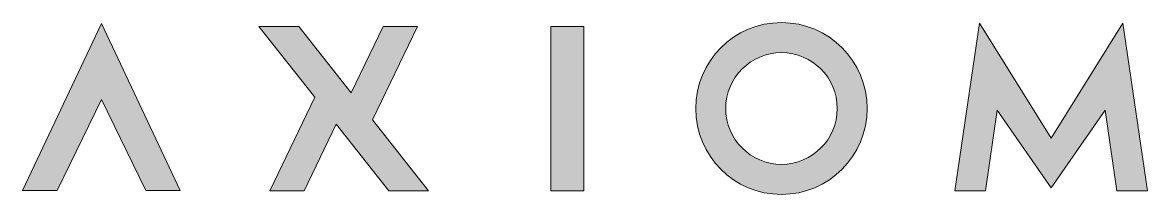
# Model space of a CAD drawing. Header units: inches. Extents: x 12 to 287, y -96 to -55.
import ezdxf

# ---------------------------------------------------------------- set-up
doc = ezdxf.new("R2010")
doc.units = ezdxf.units.IN
doc.header["$MEASUREMENT"] = 0
doc.layers.add('Ebene 1', color=7, linetype='Continuous')

# ---------------------------------------------------------------- blocks, each defined once
blk = doc.blocks.new('block 2')
at = {"layer": 'Ebene 1'}
h = blk.add_hatch(color=252, dxfattribs=at)
h.dxf.hatch_style = 2
h.paths.add_polyline_path([(31.65, -73.25), (42.49, -95.53), (50.95, -95.53), (31.66, -54.76), (12.36, -95.53), (20.81, -95.53)])
h = blk.add_hatch(color=21, dxfattribs=at)
h.dxf.hatch_style = 2
edge = h.paths.add_edge_path()
edge.add_spline(control_points=[(197.97, -61.85), (190.45, -61.85), (184.33, -67.96), (184.33, -75.48), (184.33, -83), (190.45, -89.12), (197.97, -89.12), (205.49, -89.12), (211.61, -83), (211.61, -75.48), (211.61, -67.96), (205.49, -61.85), (197.97, -61.85)], knot_values=[0, 0, 0, 0, 0.352778, 0.352778, 0.352778, 0.705556, 0.705556, 0.705556, 1.058333, 1.058333, 1.058333, 1.411111, 1.411111, 1.411111, 1.411111], degree=3, periodic=0)
edge.add_line((197.97, -61.85), (197.97, -61.85))
edge = h.paths.add_edge_path()
edge.add_spline(control_points=[(197.97, -96.45), (186.41, -96.45), (177, -87.05), (177, -75.48), (177, -63.92), (186.41, -54.52), (197.97, -54.52), (209.53, -54.52), (218.93, -63.92), (218.93, -75.48), (218.93, -87.05), (209.53, -96.45), (197.97, -96.45)], knot_values=[0, 0, 0, 0, 0.352778, 0.352778, 0.352778, 0.705556, 0.705556, 0.705556, 1.058333, 1.058333, 1.058333, 1.411111, 1.411111, 1.411111, 1.411111], degree=3, periodic=0)
edge.add_line((197.97, -96.45), (197.97, -96.45))
h = blk.add_hatch(color=252, dxfattribs=at)
h.dxf.hatch_style = 2
h.paths.add_polyline_path([(281.48, -54.68), (263.94, -82.7), (246.4, -54.68), (240.39, -95.54), (247.85, -95.54), (250.72, -75.87), (263.94, -94.85), (277.16, -75.87), (280.03, -95.54), (287.49, -95.54)])
h = blk.add_hatch(color=252, dxfattribs=at)
h.dxf.hatch_style = 2
h.paths.add_polyline_path([(111.66, -95.54), (97.98, -78.29), (108.98, -55.47), (100.56, -55.47), (92.75, -71.68), (79.9, -55.47), (70.19, -55.47), (83.86, -72.72), (72.86, -95.54), (81.28, -95.54), (89.09, -79.32), (101.95, -95.54)])
h = blk.add_hatch(color=252, dxfattribs=at)
h.dxf.hatch_style = 2
h.paths.add_polyline_path([(141.57, -95.54), (149.65, -95.54), (149.65, -55.48), (141.57, -55.48)])
at = {"layer": 'Ebene 1', "lineweight": 0}
for points in [[(31.65, -73.25), (42.49, -95.53), (50.95, -95.53), (31.66, -54.76), (12.36, -95.53), (20.81, -95.53), (31.65, -73.25), (31.65, -73.25)], [(281.48, -54.68), (263.94, -82.7), (246.4, -54.68), (240.39, -95.54), (247.85, -95.54), (250.72, -75.87), (263.94, -94.85), (277.16, -75.87), (280.03, -95.54), (287.49, -95.54), (281.48, -54.68), (281.48, -54.68)], [(111.66, -95.54), (97.98, -78.29), (108.98, -55.47), (100.56, -55.47), (92.75, -71.68), (79.9, -55.47), (70.19, -55.47), (83.86, -72.72), (72.86, -95.54), (81.28, -95.54), (89.09, -79.32), (101.95, -95.54), (111.66, -95.54), (111.66, -95.54)], [(141.57, -95.54), (149.65, -95.54), (149.65, -55.48), (141.57, -55.48), (141.57, -95.54), (141.57, -95.54)]]:
    blk.add_lwpolyline(points, dxfattribs=at)
for points in [[(197.97, -96.45), (186.41, -96.45), (177, -87.05), (177, -75.48), (177, -63.92), (186.41, -54.52), (197.97, -54.52), (209.53, -54.52), (218.93, -63.92), (218.93, -75.48), (218.93, -87.05), (209.53, -96.45), (197.97, -96.45)], [(197.97, -61.85), (190.45, -61.85), (184.33, -67.96), (184.33, -75.48), (184.33, -83), (190.45, -89.12), (197.97, -89.12), (205.49, -89.12), (211.61, -83), (211.61, -75.48), (211.61, -67.96), (205.49, -61.85), (197.97, -61.85)]]:
    blk.add_open_spline(points, degree=3, knots=[0, 0, 0, 0, 1, 1, 1, 2, 2, 2, 3, 3, 3, 4, 4, 4, 4], dxfattribs=at)

msp = doc.modelspace()

# ---------------------------------------------------------------- block references
at = {"layer": 'Ebene 1'}
msp.add_blockref('block 2', (0, 0), dxfattribs=at)

doc.saveas('drawing.dxf')
